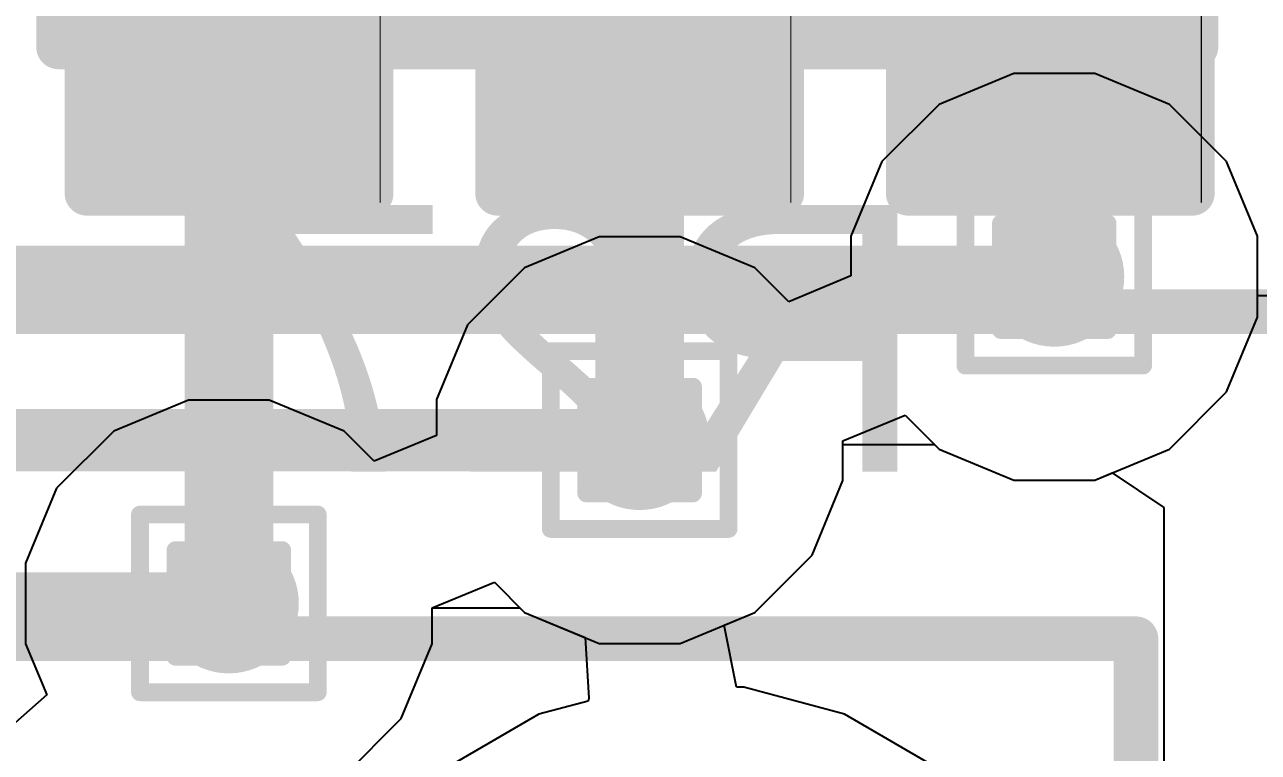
# Model space of a CAD drawing. Header units: inches. Extents: x -18 to 5357, y -8 to 5291.
# Drawn here: x 28.198 to 31.724, y 22.726 to 24.806 of the extents above; entities that cross this region are included whole.
import ezdxf

# ---------------------------------------------------------------- set-up
doc = ezdxf.new("R2010")
doc.units = ezdxf.units.IN
for name, color, linetype in [('Bottom Layer', 5, 'Continuous'), ('Bottom Overlay', 54, 'Continuous'), ('Bottom Paste', 16, 'Continuous'), ('Bottom Solder', 6, 'Continuous'), ('Drill Drawing', 1, 'Continuous'), ('Ground', 16, 'Continuous'), ('Power', 76, 'Continuous'), ('Top Layer', 1, 'Continuous'), ('Top Overlay', 2, 'Continuous'), ('Top Paste', 8, 'Continuous'), ('Top Solder', 216, 'Continuous'), ('Via Holes', 16, 'Continuous')]:
    doc.layers.add(name, color=color, linetype=linetype)
doc.styles.add('Arial', font='', dxfattribs={"height": 0.2})
doc.styles.get('Arial').set_extended_font_data('Arial')

# ---------------------------------------------------------------- blocks, each defined once
blk = doc.blocks.new('R___0805_B_47')
at = {"layer": 'Bottom Layer'}
for points in [[(-1.524, 0.635), (-0.508, 0.635), (-0.508, -0.635), (-1.524, -0.635)], [(0.508, 0.635), (1.524, 0.635), (1.524, -0.635), (0.508, -0.635)]]:
    blk.add_hatch(color=5, dxfattribs=at).paths.add_polyline_path(points)
at = {"layer": 'Bottom Paste'}
for points in [[(-1.524, 0.635), (-0.508, 0.635), (-0.508, -0.635), (-1.524, -0.635)], [(0.508, 0.635), (1.524, 0.635), (1.524, -0.635), (0.508, -0.635)]]:
    blk.add_hatch(color=16, dxfattribs=at).paths.add_polyline_path(points)
at = {"layer": 'Bottom Solder'}
for points in [[(-1.6256, 0.7366), (-0.4064, 0.7366), (-0.4064, -0.7366), (-1.6256, -0.7366)], [(0.4064, 0.7366), (1.6256, 0.7366), (1.6256, -0.7366), (0.4064, -0.7366)]]:
    blk.add_hatch(color=6, dxfattribs=at).paths.add_polyline_path(points)
at = {"layer": 'Bottom Overlay'}
for points in [[(-1.6256, -0.7366, 0.127, 0.127, 0), (-1.6256, 0.7366, 0.127, 0.127, 0)], [(-1.6256, 0.7366, 0.127, 0.127, 0), (1.6256, 0.7366, 0.127, 0.127, 0)], [(1.6256, -0.7366, 0.127, 0.127, 0), (1.6256, 0.7366, 0.127, 0.127, 0)], [(-1.6256, -0.7366, 0.127, 0.127, 0), (1.6256, -0.7366, 0.127, 0.127, 0)]]:
    blk.add_lwpolyline(points, format="xyseb", dxfattribs=at)
for points in [[(-1.6574, 0.7366, 0.0635, 0.0635, 1), (-1.5939, 0.7366, 0.0635, 0.0635, 1)], [(-1.6574, 0.7366, 0.0635, 0.0635, 1), (-1.5939, 0.7366, 0.0635, 0.0635, 1)], [(1.5938, 0.7366, 0.0635, 0.0635, 1), (1.6574, 0.7366, 0.0635, 0.0635, 1)], [(1.5938, 0.7366, 0.0635, 0.0635, 1), (1.6574, 0.7366, 0.0635, 0.0635, 1)], [(-1.6574, -0.7366, 0.0635, 0.0635, 1), (-1.5939, -0.7366, 0.0635, 0.0635, 1)], [(-1.6574, -0.7366, 0.0635, 0.0635, 1), (-1.5939, -0.7366, 0.0635, 0.0635, 1)], [(1.5938, -0.7366, 0.0635, 0.0635, 1), (1.6574, -0.7366, 0.0635, 0.0635, 1)], [(1.5938, -0.7366, 0.0635, 0.0635, 1), (1.6574, -0.7366, 0.0635, 0.0635, 1)]]:
    blk.add_lwpolyline(points, format="xyseb", close=True, dxfattribs=at)
blk = doc.blocks.new('R___0402_60')
at = {"layer": 'Top Layer'}
for points in [[(-0.6985, -0.3175), (-0.6985, 0.3175), (-0.2413, 0.3175), (-0.2413, -0.3175)], [(0.2413, -0.3175), (0.2413, 0.3175), (0.6985, 0.3175), (0.6985, -0.3175)]]:
    blk.add_hatch(color=1, dxfattribs=at).paths.add_polyline_path(points)
at = {"layer": 'Top Paste'}
for points in [[(-0.6985, -0.3175), (-0.6985, 0.3175), (-0.2413, 0.3175), (-0.2413, -0.3175)], [(0.2413, -0.3175), (0.2413, 0.3175), (0.6985, 0.3175), (0.6985, -0.3175)]]:
    blk.add_hatch(color=8, dxfattribs=at).paths.add_polyline_path(points)
at = {"layer": 'Top Solder'}
for points in [[(-0.7535, -0.3725), (-0.7535, 0.3725), (-0.1863, 0.3725), (-0.1863, -0.3725)], [(0.1863, -0.3725), (0.1863, 0.3725), (0.7535, 0.3725), (0.7535, -0.3725)]]:
    blk.add_hatch(color=216, dxfattribs=at).paths.add_polyline_path(points)
at = {"layer": 'Top Overlay'}
for points in [[(-0.7874, 0.4064, 0.127, 0.127, 0), (0.7874, 0.4064, 0.127, 0.127, 0)], [(-0.7874, 0.4064, 0.127, 0.127, 0), (-0.7874, -0.4064, 0.127, 0.127, 0)], [(0.7874, 0.4064, 0.127, 0.127, 0), (0.7874, -0.4064, 0.127, 0.127, 0)], [(-0.7874, -0.4064, 0.127, 0.127, 0), (0.7874, -0.4064, 0.127, 0.127, 0)], [(-0.8128, -0.4318, 0.00323, 0.00323, 0), (0.8128, -0.4318, 0.00323, 0.00323, 0)]]:
    blk.add_lwpolyline(points, format="xyseb", dxfattribs=at)
for points in [[(-0.8191, 0.4064, 0.0635, 0.0635, 1), (-0.7556, 0.4064, 0.0635, 0.0635, 1)], [(-0.8191, 0.4064, 0.0635, 0.0635, 1), (-0.7556, 0.4064, 0.0635, 0.0635, 1)], [(0.7556, 0.4064, 0.0635, 0.0635, 1), (0.8191, 0.4064, 0.0635, 0.0635, 1)], [(0.7556, 0.4064, 0.0635, 0.0635, 1), (0.8191, 0.4064, 0.0635, 0.0635, 1)], [(-0.8191, -0.4064, 0.0635, 0.0635, 1), (-0.7556, -0.4064, 0.0635, 0.0635, 1)], [(-0.8191, -0.4064, 0.0635, 0.0635, 1), (-0.7556, -0.4064, 0.0635, 0.0635, 1)], [(0.7556, -0.4064, 0.0635, 0.0635, 1), (0.8191, -0.4064, 0.0635, 0.0635, 1)], [(0.7556, -0.4064, 0.0635, 0.0635, 1), (0.8191, -0.4064, 0.0635, 0.0635, 1)], [(-0.8136, -0.4318, 0.00161, 0.00161, 1), (-0.812, -0.4318, 0.00161, 0.00161, 1)], [(0.812, -0.4318, 0.00161, 0.00161, 1), (0.8136, -0.4318, 0.00161, 0.00161, 1)]]:
    blk.add_lwpolyline(points, format="xyseb", close=True, dxfattribs=at)
blk = doc.blocks.new('R___0402_61')
at = {"layer": 'Top Layer'}
for points in [[(-0.6985, -0.3175), (-0.6985, 0.3175), (-0.2413, 0.3175), (-0.2413, -0.3175)], [(0.2413, -0.3175), (0.2413, 0.3175), (0.6985, 0.3175), (0.6985, -0.3175)]]:
    blk.add_hatch(color=1, dxfattribs=at).paths.add_polyline_path(points)
at = {"layer": 'Top Paste'}
for points in [[(-0.6985, -0.3175), (-0.6985, 0.3175), (-0.2413, 0.3175), (-0.2413, -0.3175)], [(0.2413, -0.3175), (0.2413, 0.3175), (0.6985, 0.3175), (0.6985, -0.3175)]]:
    blk.add_hatch(color=8, dxfattribs=at).paths.add_polyline_path(points)
at = {"layer": 'Top Solder'}
for points in [[(-0.7535, -0.3725), (-0.7535, 0.3725), (-0.1863, 0.3725), (-0.1863, -0.3725)], [(0.1863, -0.3725), (0.1863, 0.3725), (0.7535, 0.3725), (0.7535, -0.3725)]]:
    blk.add_hatch(color=216, dxfattribs=at).paths.add_polyline_path(points)
at = {"layer": 'Top Overlay'}
for points in [[(-0.7874, 0.4064, 0.127, 0.127, 0), (0.7874, 0.4064, 0.127, 0.127, 0)], [(-0.7874, 0.4064, 0.127, 0.127, 0), (-0.7874, -0.4064, 0.127, 0.127, 0)], [(0.7874, 0.4064, 0.127, 0.127, 0), (0.7874, -0.4064, 0.127, 0.127, 0)], [(-0.7874, -0.4064, 0.127, 0.127, 0), (0.7874, -0.4064, 0.127, 0.127, 0)], [(-0.8128, -0.4318, 0.00323, 0.00323, 0), (0.8128, -0.4318, 0.00323, 0.00323, 0)]]:
    blk.add_lwpolyline(points, format="xyseb", dxfattribs=at)
for points in [[(-0.8191, 0.4064, 0.0635, 0.0635, 1), (-0.7556, 0.4064, 0.0635, 0.0635, 1)], [(-0.8191, 0.4064, 0.0635, 0.0635, 1), (-0.7556, 0.4064, 0.0635, 0.0635, 1)], [(0.7556, 0.4064, 0.0635, 0.0635, 1), (0.8191, 0.4064, 0.0635, 0.0635, 1)], [(0.7556, 0.4064, 0.0635, 0.0635, 1), (0.8191, 0.4064, 0.0635, 0.0635, 1)], [(-0.8191, -0.4064, 0.0635, 0.0635, 1), (-0.7556, -0.4064, 0.0635, 0.0635, 1)], [(-0.8191, -0.4064, 0.0635, 0.0635, 1), (-0.7556, -0.4064, 0.0635, 0.0635, 1)], [(0.7556, -0.4064, 0.0635, 0.0635, 1), (0.8191, -0.4064, 0.0635, 0.0635, 1)], [(0.7556, -0.4064, 0.0635, 0.0635, 1), (0.8191, -0.4064, 0.0635, 0.0635, 1)], [(-0.8136, -0.4318, 0.00161, 0.00161, 1), (-0.812, -0.4318, 0.00161, 0.00161, 1)], [(0.812, -0.4318, 0.00161, 0.00161, 1), (0.8136, -0.4318, 0.00161, 0.00161, 1)]]:
    blk.add_lwpolyline(points, format="xyseb", close=True, dxfattribs=at)
blk = doc.blocks.new('R___0402_62')
at = {"layer": 'Top Layer'}
for points in [[(-0.6985, -0.3175), (-0.6985, 0.3175), (-0.2413, 0.3175), (-0.2413, -0.3175)], [(0.2413, -0.3175), (0.2413, 0.3175), (0.6985, 0.3175), (0.6985, -0.3175)]]:
    blk.add_hatch(color=1, dxfattribs=at).paths.add_polyline_path(points)
at = {"layer": 'Top Paste'}
for points in [[(-0.6985, -0.3175), (-0.6985, 0.3175), (-0.2413, 0.3175), (-0.2413, -0.3175)], [(0.2413, -0.3175), (0.2413, 0.3175), (0.6985, 0.3175), (0.6985, -0.3175)]]:
    blk.add_hatch(color=8, dxfattribs=at).paths.add_polyline_path(points)
at = {"layer": 'Top Solder'}
for points in [[(-0.7535, -0.3725), (-0.7535, 0.3725), (-0.1863, 0.3725), (-0.1863, -0.3725)], [(0.1863, -0.3725), (0.1863, 0.3725), (0.7535, 0.3725), (0.7535, -0.3725)]]:
    blk.add_hatch(color=216, dxfattribs=at).paths.add_polyline_path(points)
at = {"layer": 'Top Overlay'}
for points in [[(-0.7874, 0.4064, 0.127, 0.127, 0), (0.7874, 0.4064, 0.127, 0.127, 0)], [(-0.7874, 0.4064, 0.127, 0.127, 0), (-0.7874, -0.4064, 0.127, 0.127, 0)], [(0.7874, 0.4064, 0.127, 0.127, 0), (0.7874, -0.4064, 0.127, 0.127, 0)], [(-0.7874, -0.4064, 0.127, 0.127, 0), (0.7874, -0.4064, 0.127, 0.127, 0)], [(-0.8128, -0.4318, 0.00323, 0.00323, 0), (0.8128, -0.4318, 0.00323, 0.00323, 0)]]:
    blk.add_lwpolyline(points, format="xyseb", dxfattribs=at)
for points in [[(-0.8191, 0.4064, 0.0635, 0.0635, 1), (-0.7556, 0.4064, 0.0635, 0.0635, 1)], [(-0.8191, 0.4064, 0.0635, 0.0635, 1), (-0.7556, 0.4064, 0.0635, 0.0635, 1)], [(0.7556, 0.4064, 0.0635, 0.0635, 1), (0.8191, 0.4064, 0.0635, 0.0635, 1)], [(0.7556, 0.4064, 0.0635, 0.0635, 1), (0.8191, 0.4064, 0.0635, 0.0635, 1)], [(-0.8191, -0.4064, 0.0635, 0.0635, 1), (-0.7556, -0.4064, 0.0635, 0.0635, 1)], [(-0.8191, -0.4064, 0.0635, 0.0635, 1), (-0.7556, -0.4064, 0.0635, 0.0635, 1)], [(0.7556, -0.4064, 0.0635, 0.0635, 1), (0.8191, -0.4064, 0.0635, 0.0635, 1)], [(0.7556, -0.4064, 0.0635, 0.0635, 1), (0.8191, -0.4064, 0.0635, 0.0635, 1)], [(-0.8136, -0.4318, 0.00161, 0.00161, 1), (-0.812, -0.4318, 0.00161, 0.00161, 1)], [(0.812, -0.4318, 0.00161, 0.00161, 1), (0.8136, -0.4318, 0.00161, 0.00161, 1)]]:
    blk.add_lwpolyline(points, format="xyseb", close=True, dxfattribs=at)
blk = doc.blocks.new('HDR1X3__83')
at = {"layer": 'Top Overlay'}
for points in [[(-1.27, 1.27, 0.127, 0.127, 0), (6.35, 1.27, 0.127, 0.127, 0)], [(6.35, -1.27, 0.127, 0.127, 0), (6.35, 1.27, 0.127, 0.127, 0)]]:
    blk.add_lwpolyline(points, format="xyseb", dxfattribs=at)
blk.add_lwpolyline([(6.3182, 1.27, 0.0635, 0.0635, 1), (6.3817, 1.27, 0.0635, 0.0635, 1)], format="xyseb", close=True, dxfattribs=at)
blk.add_lwpolyline([(6.3182, 1.27, 0.0635, 0.0635, 1), (6.3817, 1.27, 0.0635, 0.0635, 1)], format="xyseb", close=True, dxfattribs=at)

msp = doc.modelspace()

# ---------------------------------------------------------------- hatches: boundary and pattern name
at = {"layer": 'Bottom Layer'}
h = msp.add_hatch(color=5, dxfattribs=at)
edge = h.paths.add_edge_path()
edge.add_arc((31.1404, 24.0855), 0.2, 0, 360)
h = msp.add_hatch(color=5, dxfattribs=at)
edge = h.paths.add_edge_path()
edge.add_arc((29.9554, 23.6186), 0.2, 0, 360)
h = msp.add_hatch(color=5, dxfattribs=at)
edge = h.paths.add_edge_path()
edge.add_arc((28.7813, 23.1518), 0.2, 0, 360)
at = {"layer": 'Ground'}
h = msp.add_hatch(color=16, dxfattribs=at)
edge = h.paths.add_edge_path()
edge.add_arc((31.1404, 24.0855), 0.2, 0, 360)
h = msp.add_hatch(color=16, dxfattribs=at)
edge = h.paths.add_edge_path()
edge.add_arc((29.9554, 23.6186), 0.2, 0, 360)
h = msp.add_hatch(color=16, dxfattribs=at)
edge = h.paths.add_edge_path()
edge.add_arc((28.7813, 23.1518), 0.2, 0, 360)
at = {"layer": 'Power'}
h = msp.add_hatch(color=76, dxfattribs=at)
edge = h.paths.add_edge_path()
edge.add_arc((31.1404, 24.0855), 0.2, 0, 360)
h = msp.add_hatch(color=76, dxfattribs=at)
edge = h.paths.add_edge_path()
edge.add_arc((29.9554, 23.6186), 0.2, 0, 360)
h = msp.add_hatch(color=76, dxfattribs=at)
edge = h.paths.add_edge_path()
edge.add_arc((28.7813, 23.1518), 0.2, 0, 360)
at = {"layer": 'Top Layer'}
h = msp.add_hatch(color=1, dxfattribs=at)
edge = h.paths.add_edge_path()
edge.add_arc((31.1404, 24.0855), 0.2, 0, 360)
h = msp.add_hatch(color=1, dxfattribs=at)
edge = h.paths.add_edge_path()
edge.add_arc((29.9554, 23.6186), 0.2, 0, 360)
h = msp.add_hatch(color=1, dxfattribs=at)
edge = h.paths.add_edge_path()
edge.add_arc((28.7813, 23.1518), 0.2, 0, 360)
at = {"layer": 'Via Holes'}
h = msp.add_hatch(color=7, dxfattribs=at)
edge = h.paths.add_edge_path()
edge.add_arc((31.1404, 24.0855), 0.1, 0, 360)
h = msp.add_hatch(color=7, dxfattribs=at)
edge = h.paths.add_edge_path()
edge.add_arc((29.9554, 23.6186), 0.1, 0, 360)
h = msp.add_hatch(color=7, dxfattribs=at)
edge = h.paths.add_edge_path()
edge.add_arc((28.7813, 23.1518), 0.1, 0, 360)

# ---------------------------------------------------------------- linework, layer by layer
at = {"layer": 'Bottom Layer'}
for p, q in [((30.5364, 23.5031), (30.5364, 23.6064)), ((30.5364, 23.6064), (30.7978, 23.6064)), ((30.7978, 23.6064), (30.8113, 23.5929)), ((30.8113, 23.5929), (31.0248, 23.5045)), ((31.256, 23.5045), (31.3057, 23.5251)), ((31.3057, 23.5251), (31.4535, 23.4263)), ((30.448, 23.2895), (30.5364, 23.5031)), ((31.0248, 23.5045), (31.256, 23.5045)), ((31.4535, 23.4263), (31.4535, 20.3023)), ((30.2845, 23.1261), (30.448, 23.2895)), ((29.3623, 23.0362), (29.3623, 23.1395)), ((29.3623, 23.1395), (29.6129, 23.1395)), ((29.6129, 23.1395), (29.6263, 23.1261)), ((29.6263, 23.1261), (29.8399, 23.0376)), ((30.071, 23.0376), (30.2845, 23.1261)), ((29.2738, 22.8227), (29.3623, 23.0362)), ((29.8399, 23.0376), (30.071, 23.0376)), ((29.1104, 22.6592), (29.2738, 22.8227))]:
    msp.add_line(p, q, dxfattribs=at)
for points in [[(20.7904, 24.0855, 0.1778, 0.1778, 0), (31.1404, 24.0855, 0.1778, 0.1778, 0)], [(20.2509, 23.6186, 0.1778, 0.1778, 0), (29.9554, 23.6186, 0.1778, 0.1778, 0)], [(19.8438, 23.1518, 0.1778, 0.1778, 0), (28.7813, 23.1518, 0.1778, 0.1778, 0)]]:
    msp.add_lwpolyline(points, format="xyseb", dxfattribs=at)
for points in [[(31.0959, 24.0855, 0.0889, 0.0889, 1), (31.1849, 24.0855, 0.0889, 0.0889, 1)], [(29.911, 23.6186, 0.0889, 0.0889, 1), (29.9999, 23.6186, 0.0889, 0.0889, 1)], [(28.7368, 23.1518, 0.0889, 0.0889, 1), (28.8257, 23.1518, 0.0889, 0.0889, 1)]]:
    msp.add_lwpolyline(points, format="xyseb", close=True, dxfattribs=at)
at = {"layer": 'Drill Drawing'}
for points in [[(30.8864, 24.3395, 0.0508, 0.0508, 0), (31.3944, 24.3395, 0.0508, 0.0508, 0)], [(30.8864, 23.8315, 0.0508, 0.0508, 0), (30.8864, 24.3395, 0.0508, 0.0508, 0)], [(31.3944, 23.8315, 0.0508, 0.0508, 0), (31.3944, 24.3395, 0.0508, 0.0508, 0)], [(30.988, 24.2379, 0.0508, 0.0508, 0), (31.2928, 24.2379, 0.0508, 0.0508, 0)], [(30.988, 23.9331, 0.0508, 0.0508, 0), (30.988, 24.2379, 0.0508, 0.0508, 0)], [(31.2928, 23.9331, 0.0508, 0.0508, 0), (31.2928, 24.2379, 0.0508, 0.0508, 0)], [(30.988, 23.9331, 0.0508, 0.0508, 0), (31.2928, 23.9331, 0.0508, 0.0508, 0)], [(29.7014, 23.8726, 0.0508, 0.0508, 0), (30.2094, 23.8726, 0.0508, 0.0508, 0)], [(29.7014, 23.3646, 0.0508, 0.0508, 0), (29.7014, 23.8726, 0.0508, 0.0508, 0)], [(30.2094, 23.3646, 0.0508, 0.0508, 0), (30.2094, 23.8726, 0.0508, 0.0508, 0)], [(30.8864, 23.8315, 0.0508, 0.0508, 0), (31.3944, 23.8315, 0.0508, 0.0508, 0)], [(29.803, 23.771, 0.0508, 0.0508, 0), (30.1078, 23.771, 0.0508, 0.0508, 0)], [(29.803, 23.4662, 0.0508, 0.0508, 0), (29.803, 23.771, 0.0508, 0.0508, 0)], [(30.1078, 23.4662, 0.0508, 0.0508, 0), (30.1078, 23.771, 0.0508, 0.0508, 0)], [(29.803, 23.4662, 0.0508, 0.0508, 0), (30.1078, 23.4662, 0.0508, 0.0508, 0)], [(28.5273, 23.4058, 0.0508, 0.0508, 0), (29.0353, 23.4058, 0.0508, 0.0508, 0)], [(28.5273, 22.8978, 0.0508, 0.0508, 0), (28.5273, 23.4058, 0.0508, 0.0508, 0)], [(29.0353, 22.8978, 0.0508, 0.0508, 0), (29.0353, 23.4058, 0.0508, 0.0508, 0)], [(29.7014, 23.3646, 0.0508, 0.0508, 0), (30.2094, 23.3646, 0.0508, 0.0508, 0)], [(28.6289, 23.3042, 0.0508, 0.0508, 0), (28.9337, 23.3042, 0.0508, 0.0508, 0)], [(28.6289, 22.9994, 0.0508, 0.0508, 0), (28.6289, 23.3042, 0.0508, 0.0508, 0)], [(28.9337, 22.9994, 0.0508, 0.0508, 0), (28.9337, 23.3042, 0.0508, 0.0508, 0)], [(28.6289, 22.9994, 0.0508, 0.0508, 0), (28.9337, 22.9994, 0.0508, 0.0508, 0)], [(28.5273, 22.8978, 0.0508, 0.0508, 0), (29.0353, 22.8978, 0.0508, 0.0508, 0)]]:
    msp.add_lwpolyline(points, format="xyseb", dxfattribs=at)
for points in [[(30.8737, 24.3395, 0.0254, 0.0254, 1), (30.8991, 24.3395, 0.0254, 0.0254, 1)], [(30.8737, 24.3395, 0.0254, 0.0254, 1), (30.8991, 24.3395, 0.0254, 0.0254, 1)], [(31.3817, 24.3395, 0.0254, 0.0254, 1), (31.4071, 24.3395, 0.0254, 0.0254, 1)], [(31.3817, 24.3395, 0.0254, 0.0254, 1), (31.4071, 24.3395, 0.0254, 0.0254, 1)], [(30.9753, 24.2379, 0.0254, 0.0254, 1), (31.0007, 24.2379, 0.0254, 0.0254, 1)], [(30.9753, 24.2379, 0.0254, 0.0254, 1), (31.0007, 24.2379, 0.0254, 0.0254, 1)], [(31.2801, 24.2379, 0.0254, 0.0254, 1), (31.3055, 24.2379, 0.0254, 0.0254, 1)], [(31.2801, 24.2379, 0.0254, 0.0254, 1), (31.3055, 24.2379, 0.0254, 0.0254, 1)], [(30.9753, 23.9331, 0.0254, 0.0254, 1), (31.0007, 23.9331, 0.0254, 0.0254, 1)], [(30.9753, 23.9331, 0.0254, 0.0254, 1), (31.0007, 23.9331, 0.0254, 0.0254, 1)], [(31.2801, 23.9331, 0.0254, 0.0254, 1), (31.3055, 23.9331, 0.0254, 0.0254, 1)], [(31.2801, 23.9331, 0.0254, 0.0254, 1), (31.3055, 23.9331, 0.0254, 0.0254, 1)], [(29.6887, 23.8726, 0.0254, 0.0254, 1), (29.7141, 23.8726, 0.0254, 0.0254, 1)], [(29.6887, 23.8726, 0.0254, 0.0254, 1), (29.7141, 23.8726, 0.0254, 0.0254, 1)], [(30.1967, 23.8726, 0.0254, 0.0254, 1), (30.2221, 23.8726, 0.0254, 0.0254, 1)], [(30.1967, 23.8726, 0.0254, 0.0254, 1), (30.2221, 23.8726, 0.0254, 0.0254, 1)], [(30.8737, 23.8315, 0.0254, 0.0254, 1), (30.8991, 23.8315, 0.0254, 0.0254, 1)], [(30.8737, 23.8315, 0.0254, 0.0254, 1), (30.8991, 23.8315, 0.0254, 0.0254, 1)], [(31.3817, 23.8315, 0.0254, 0.0254, 1), (31.4071, 23.8315, 0.0254, 0.0254, 1)], [(31.3817, 23.8315, 0.0254, 0.0254, 1), (31.4071, 23.8315, 0.0254, 0.0254, 1)], [(29.7903, 23.771, 0.0254, 0.0254, 1), (29.8157, 23.771, 0.0254, 0.0254, 1)], [(29.7903, 23.771, 0.0254, 0.0254, 1), (29.8157, 23.771, 0.0254, 0.0254, 1)], [(30.0951, 23.771, 0.0254, 0.0254, 1), (30.1205, 23.771, 0.0254, 0.0254, 1)], [(30.0951, 23.771, 0.0254, 0.0254, 1), (30.1205, 23.771, 0.0254, 0.0254, 1)], [(29.7903, 23.4662, 0.0254, 0.0254, 1), (29.8157, 23.4662, 0.0254, 0.0254, 1)], [(29.7903, 23.4662, 0.0254, 0.0254, 1), (29.8157, 23.4662, 0.0254, 0.0254, 1)], [(30.0951, 23.4662, 0.0254, 0.0254, 1), (30.1205, 23.4662, 0.0254, 0.0254, 1)], [(30.0951, 23.4662, 0.0254, 0.0254, 1), (30.1205, 23.4662, 0.0254, 0.0254, 1)], [(28.5146, 23.4058, 0.0254, 0.0254, 1), (28.54, 23.4058, 0.0254, 0.0254, 1)], [(28.5146, 23.4058, 0.0254, 0.0254, 1), (28.54, 23.4058, 0.0254, 0.0254, 1)], [(29.0226, 23.4058, 0.0254, 0.0254, 1), (29.048, 23.4058, 0.0254, 0.0254, 1)], [(29.0226, 23.4058, 0.0254, 0.0254, 1), (29.048, 23.4058, 0.0254, 0.0254, 1)], [(29.6887, 23.3646, 0.0254, 0.0254, 1), (29.7141, 23.3646, 0.0254, 0.0254, 1)], [(29.6887, 23.3646, 0.0254, 0.0254, 1), (29.7141, 23.3646, 0.0254, 0.0254, 1)], [(30.1967, 23.3646, 0.0254, 0.0254, 1), (30.2221, 23.3646, 0.0254, 0.0254, 1)], [(30.1967, 23.3646, 0.0254, 0.0254, 1), (30.2221, 23.3646, 0.0254, 0.0254, 1)], [(28.6162, 23.3042, 0.0254, 0.0254, 1), (28.6416, 23.3042, 0.0254, 0.0254, 1)], [(28.6162, 23.3042, 0.0254, 0.0254, 1), (28.6416, 23.3042, 0.0254, 0.0254, 1)], [(28.921, 23.3042, 0.0254, 0.0254, 1), (28.9464, 23.3042, 0.0254, 0.0254, 1)], [(28.921, 23.3042, 0.0254, 0.0254, 1), (28.9464, 23.3042, 0.0254, 0.0254, 1)], [(28.6162, 22.9994, 0.0254, 0.0254, 1), (28.6416, 22.9994, 0.0254, 0.0254, 1)], [(28.6162, 22.9994, 0.0254, 0.0254, 1), (28.6416, 22.9994, 0.0254, 0.0254, 1)], [(28.921, 22.9994, 0.0254, 0.0254, 1), (28.9464, 22.9994, 0.0254, 0.0254, 1)], [(28.921, 22.9994, 0.0254, 0.0254, 1), (28.9464, 22.9994, 0.0254, 0.0254, 1)], [(28.5146, 22.8978, 0.0254, 0.0254, 1), (28.54, 22.8978, 0.0254, 0.0254, 1)], [(28.5146, 22.8978, 0.0254, 0.0254, 1), (28.54, 22.8978, 0.0254, 0.0254, 1)], [(29.0226, 22.8978, 0.0254, 0.0254, 1), (29.048, 22.8978, 0.0254, 0.0254, 1)], [(29.0226, 22.8978, 0.0254, 0.0254, 1), (29.048, 22.8978, 0.0254, 0.0254, 1)]]:
    msp.add_lwpolyline(points, format="xyseb", close=True, dxfattribs=at)
at = {"layer": 'Ground'}
for p, q in [((31.0248, 24.6665), (30.8113, 24.578)), ((31.256, 24.6665), (31.0248, 24.6665)), ((31.4695, 24.578), (31.256, 24.6665)), ((30.8113, 24.578), (30.6479, 24.4146)), ((31.6329, 24.4146), (31.4695, 24.578)), ((30.6479, 24.4146), (30.5594, 24.2011)), ((31.7214, 24.2011), (31.6329, 24.4146)), ((29.8399, 24.1996), (29.6263, 24.1112)), ((30.071, 24.1996), (29.8399, 24.1996)), ((30.2845, 24.1112), (30.071, 24.1996)), ((30.5594, 24.2011), (30.5594, 24.0878)), ((31.7214, 23.9699), (31.7214, 24.2011)), ((29.6263, 24.1112), (29.4629, 23.9477)), ((30.3816, 24.0141), (30.2845, 24.1112)), ((30.5594, 24.0878), (30.3816, 24.0141)), ((29.4629, 23.9477), (29.3744, 23.7342)), ((31.6329, 23.7564), (31.7214, 23.9699)), ((28.6657, 23.7328), (28.4522, 23.6443)), ((28.8968, 23.7328), (28.6657, 23.7328)), ((29.1104, 23.6443), (28.8968, 23.7328)), ((29.3744, 23.7342), (29.3744, 23.6317)), ((31.4695, 23.5929), (31.6329, 23.7564)), ((30.5364, 23.6163), (30.7142, 23.69)), ((30.7142, 23.69), (30.8113, 23.5929)), ((28.4522, 23.6443), (28.2887, 23.4809)), ((29.1966, 23.5581), (29.1104, 23.6443)), ((29.3744, 23.6317), (29.1966, 23.5581)), ((30.5364, 23.5031), (30.5364, 23.6163)), ((30.8113, 23.5929), (31.0248, 23.5045)), ((31.256, 23.5045), (31.4695, 23.5929)), ((30.448, 23.2895), (30.5364, 23.5031)), ((31.0248, 23.5045), (31.256, 23.5045)), ((28.2887, 23.4809), (28.2003, 23.2673)), ((30.2845, 23.1261), (30.448, 23.2895)), ((28.2003, 23.2673), (28.2003, 23.0362)), ((29.3623, 23.1387), (29.5401, 23.2124)), ((29.5401, 23.2124), (29.6263, 23.1261)), ((29.3623, 23.0362), (29.3623, 23.1387)), ((29.6263, 23.1261), (29.8399, 23.0376)), ((30.071, 23.0376), (30.2845, 23.1261)), ((28.2003, 23.0362), (28.2608, 22.8901)), ((29.2738, 22.8227), (29.3623, 23.0362)), ((29.8399, 23.0376), (30.071, 23.0376)), ((28.2608, 22.8901), (28.1196, 22.7663)), ((29.1104, 22.6592), (29.2738, 22.8227))]:
    msp.add_line(p, q, dxfattribs=at)
at = {"layer": 'Power'}
for p, q in [((31.0248, 24.6665), (30.8113, 24.578)), ((31.256, 24.6665), (31.0248, 24.6665)), ((31.4695, 24.578), (31.256, 24.6665)), ((30.8113, 24.578), (30.6479, 24.4146)), ((31.6329, 24.4146), (31.4695, 24.578)), ((30.6479, 24.4146), (30.5594, 24.2011)), ((31.7214, 24.2011), (31.6329, 24.4146)), ((29.8399, 24.1996), (29.6263, 24.1112)), ((30.071, 24.1996), (29.8399, 24.1996)), ((30.2845, 24.1112), (30.071, 24.1996)), ((30.5594, 24.2011), (30.5594, 24.0878)), ((31.7214, 23.9699), (31.7214, 24.2011)), ((29.6263, 24.1112), (29.4629, 23.9477)), ((30.3816, 24.0141), (30.2845, 24.1112)), ((30.5594, 24.0878), (30.3816, 24.0141)), ((29.4629, 23.9477), (29.3744, 23.7342)), ((31.6329, 23.7564), (31.7214, 23.9699)), ((28.6657, 23.7328), (28.4522, 23.6443)), ((28.8968, 23.7328), (28.6657, 23.7328)), ((29.1104, 23.6443), (28.8968, 23.7328)), ((29.3744, 23.7342), (29.3744, 23.6317)), ((31.4695, 23.5929), (31.6329, 23.7564)), ((30.5364, 23.6163), (30.7142, 23.69)), ((30.7142, 23.69), (30.8113, 23.5929)), ((28.4522, 23.6443), (28.2887, 23.4809)), ((29.1966, 23.5581), (29.1104, 23.6443)), ((29.3744, 23.6317), (29.1966, 23.5581)), ((30.5364, 23.5031), (30.5364, 23.6163)), ((30.8113, 23.5929), (31.0248, 23.5045)), ((31.256, 23.5045), (31.4695, 23.5929)), ((30.448, 23.2895), (30.5364, 23.5031)), ((31.0248, 23.5045), (31.256, 23.5045)), ((28.2887, 23.4809), (28.2003, 23.2673)), ((30.2845, 23.1261), (30.448, 23.2895)), ((28.2003, 23.2673), (28.2003, 23.0362)), ((29.3623, 23.1387), (29.5401, 23.2124)), ((29.5401, 23.2124), (29.6263, 23.1261)), ((29.3623, 23.0362), (29.3623, 23.1387)), ((29.6263, 23.1261), (29.7994, 23.0544)), ((30.1971, 23.0899), (30.2845, 23.1261)), ((30.2325, 22.9121), (30.1971, 23.0899)), ((28.2003, 23.0362), (28.2608, 22.8901)), ((29.2738, 22.8227), (29.3623, 23.0362)), ((29.7994, 23.0544), (29.8102, 22.8813)), ((28.2608, 22.8901), (28.1196, 22.7663)), ((30.253, 22.9121), (30.2325, 22.9121)), ((30.5406, 22.835), (30.253, 22.9121)), ((29.8086, 22.8728), (29.6675, 22.835)), ((29.8102, 22.8813), (29.8086, 22.8728)), ((29.1104, 22.6592), (29.2738, 22.8227)), ((29.6675, 22.835), (29.4096, 22.6861)), ((30.7985, 22.6861), (30.5406, 22.835))]:
    msp.add_line(p, q, dxfattribs=at)
at = {"layer": 'Top Layer'}
for p, q in [((31.7214, 23.9699), (31.7214, 24.0315)), ((31.7214, 24.0315), (31.8275, 24.0315)), ((31.6329, 23.7564), (31.7214, 23.9699)), ((31.4695, 23.5929), (31.6329, 23.7564)), ((30.5364, 23.6163), (30.7142, 23.69)), ((30.7142, 23.69), (30.8113, 23.5929)), ((30.5364, 23.5031), (30.5364, 23.6163)), ((30.8113, 23.5929), (31.0248, 23.5045)), ((31.256, 23.5045), (31.4695, 23.5929)), ((30.448, 23.2895), (30.5364, 23.5031)), ((31.0248, 23.5045), (31.256, 23.5045)), ((30.2845, 23.1261), (30.448, 23.2895)), ((29.3623, 23.1387), (29.5401, 23.2124)), ((29.5401, 23.2124), (29.6263, 23.1261)), ((29.3623, 23.0362), (29.3623, 23.1387)), ((29.6263, 23.1261), (29.8399, 23.0376)), ((30.071, 23.0376), (30.2845, 23.1261)), ((29.2738, 22.8227), (29.3623, 23.0362)), ((29.8399, 23.0376), (30.071, 23.0376)), ((29.1104, 22.6592), (29.2738, 22.8227))]:
    msp.add_line(p, q, dxfattribs=at)
for points in [[(28.7816, 24.6408, 0.254, 0.254, 0), (28.7819, 24.6411, 0.254, 0.254, 0)], [(28.7816, 23.1518, 0.254, 0.254, 0), (28.7816, 24.6408, 0.254, 0.254, 0)], [(29.9554, 23.6186, 0.254, 0.254, 0), (29.9554, 24.6411, 0.254, 0.254, 0)], [(31.1404, 24.0855, 0.254, 0.254, 0), (31.1404, 24.6297, 0.254, 0.254, 0)], [(31.129, 24.6411, 0.1778, 0.1778, 0), (31.1404, 24.6297, 0.1778, 0.1778, 0)]]:
    msp.add_lwpolyline(points, format="xyseb", dxfattribs=at)
for points in [[(28.7181, 24.6408, 0.127, 0.127, 1), (28.8451, 24.6408, 0.127, 0.127, 1)], [(28.7181, 24.6408, 0.127, 0.127, 1), (28.8451, 24.6408, 0.127, 0.127, 1)], [(28.7184, 24.6411, 0.127, 0.127, 1), (28.8454, 24.6411, 0.127, 0.127, 1)], [(29.8919, 24.6411, 0.127, 0.127, 1), (30.0189, 24.6411, 0.127, 0.127, 1)], [(31.0769, 24.6297, 0.127, 0.127, 1), (31.2039, 24.6297, 0.127, 0.127, 1)], [(31.0845, 24.6411, 0.0889, 0.0889, 1), (31.1734, 24.6411, 0.0889, 0.0889, 1)], [(31.0959, 24.6297, 0.0889, 0.0889, 1), (31.1849, 24.6297, 0.0889, 0.0889, 1)], [(31.0769, 24.0855, 0.127, 0.127, 1), (31.2039, 24.0855, 0.127, 0.127, 1)], [(29.8919, 23.6186, 0.127, 0.127, 1), (30.0189, 23.6186, 0.127, 0.127, 1)], [(28.7181, 23.1518, 0.127, 0.127, 1), (28.8451, 23.1518, 0.127, 0.127, 1)]]:
    msp.add_lwpolyline(points, format="xyseb", close=True, dxfattribs=at)
at = {"layer": 'Top Overlay'}
msp.add_lwpolyline([(25.5616, 23.9856, 0.127, 0.127, 0), (31.8783, 23.9856, 0.127, 0.127, 0)], format="xyseb", dxfattribs=at)

# ---------------------------------------------------------------- block references
for name, p in [('R___0805_B_47', (29.92, 25.4786)), ('HDR1X3__83', (25.0241, 21.7811))]:
    msp.add_blockref(name, p)
at = {"rotation": 90}
for name, p in [('R___0402_62', (28.7819, 25.111)), ('R___0402_61', (29.9554, 25.111)), ('R___0402_60', (31.129, 25.111))]:
    msp.add_blockref(name, p, dxfattribs=at)

# ---------------------------------------------------------------- texts
at = {"layer": 'Bottom Overlay', "style": 'Arial', "text_generation_flag": 2}
msp.add_text('R27', height=0.762, dxfattribs=at).set_placement((30.7789, 23.5285))

doc.saveas('drawing.dxf')
